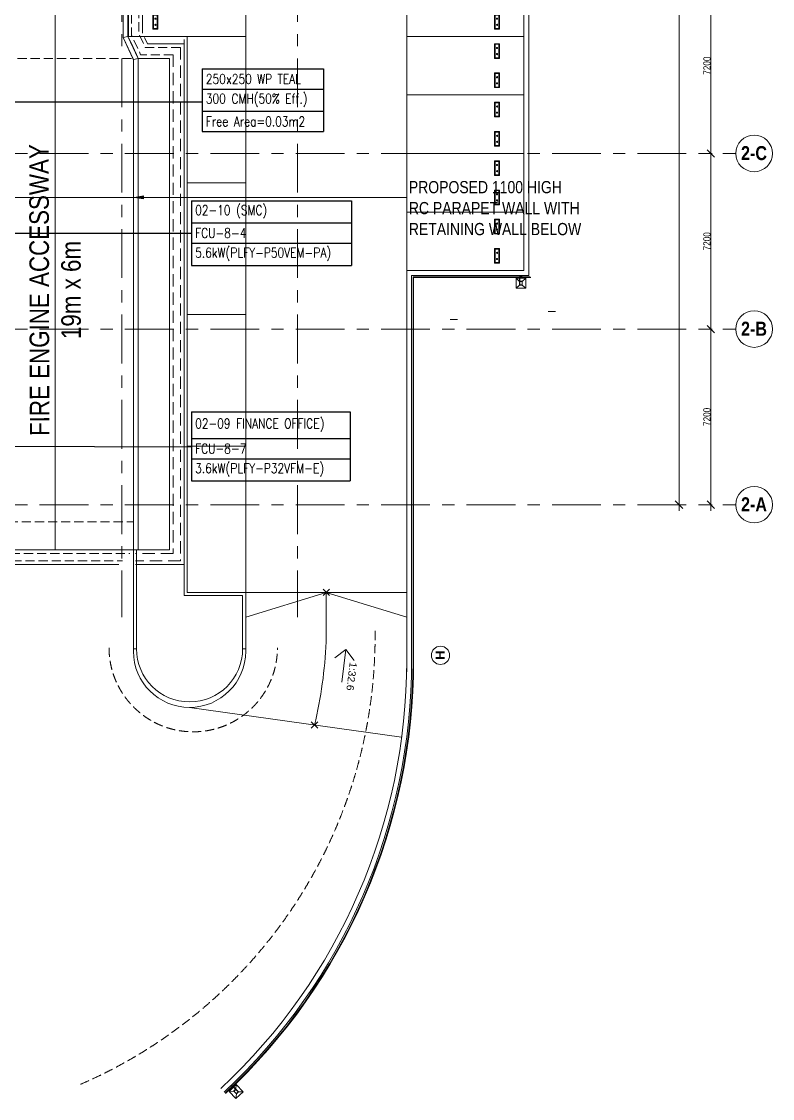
# Model space of a CAD drawing. Header units: millimetres. Extents: x 50620 to 404449, y -131543 to 97.
# Drawn here: x 373676 to 404449, y -131543 to -87389 of the extents above; entities that cross this region are included whole.
import ezdxf

# ---------------------------------------------------------------- set-up
doc = ezdxf.new("R2010")
doc.units = ezdxf.units.MM
for name, pattern in [('DASHED', [0.75, 0.5, -0.25]), ('IDA - Grid Line', [3500, 2000, -500, 500, -500]), ('IDA - Hidden 065', [537.5, 375, -162.5]), ('IDA - Hidden 2-1', [750, 500, -250])]:
    doc.linetypes.add(name, pattern=pattern)
doc.layers.get('Defpoints').update_dxf_attribs({"color": 130})
for name, color, linetype, lineweight in [('1599_DB_A_BLK2_HQ_R21-2ND STOREY 20230517--$0$S-_COLN----_E', 8, 'Continuous', 9), ('_CATCHMENT_DRAIN', 8, 'Continuous', 0), ('A-_ANOT----_A-1', 8, 'Continuous', 0), ('A-_ANOT----_D', 8, 'Continuous', 9), ('A-_ANOTTEXT_T', 8, 'Continuous', 0), ('A-_DETA----_E-1', 8, 'Continuous', 9), ('A-_DETA----_E-10', 8, 'IDA - Hidden 065', 9), ('A-_DETA----_E-2', 8, 'IDA - Hidden 065', 9), ('A-_FLOR----_E', 8, 'Continuous', 9), ('A-_HANR----_E', 8, 'Continuous', 9), ('A-_HANR----_E3', 8, 'Continuous', 9), ('A-_WALL----_E', 8, 'Continuous', 9), ('A-DETL-____-OTLN-1', 8, 'Continuous', 9), ('A-DETL-____-OTLN-6', 8, 'IDA - Hidden 2-1', 9), ('A-FLOR-____-OTLN-4', 8, 'Continuous', 9), ('C-_CPRK----_E', 8, 'Continuous', 9), ('C-PRKG-____-OTLN', 8, 'Continuous', 0), ('C-PRKG-____-OTLN-1', 8, 'Continuous', 0), ('G-____-____-DIMS', 7, 'Continuous', 9), ('M-_ARCHI', 8, 'Continuous', 5), ('M_ACMV_ANNOTATION', 7, 'Continuous', 20), ('Retaining Walls', 8, 'Continuous', 5), ('S-_ANOTGRID_E', 8, 'Continuous', 5)]:
    doc.layers.add(name, color=color, linetype=linetype, lineweight=lineweight)
doc.layers.add('C-PRKG-____-OTLN-2', color=7, linetype='Continuous', lineweight=0, true_color=0x999999)
doc.layers.add('S-_ANOTGRID_E-1', color=9, linetype='IDA - Grid Line', lineweight=5, true_color=0x808080)
doc.styles.add('Arial', font='arial.ttf', dxfattribs={"width": 0.8, "height": 300})
doc.styles.add('Arial Narrow', font='ARIALN.TTF', dxfattribs={"height": 100})
doc.styles.add('Arial Narrow_2', font='ARIALN.TTF', dxfattribs={"height": 90})
doc.styles.add('Arial Narrow_B', font='ARIALNB.TTF', dxfattribs={"height": 150})
doc.styles.add('Arial_3', font='arial.ttf', dxfattribs={"height": 500})
doc.styles.add('Arial_B', font='arialbd.ttf', dxfattribs={"height": 7})
doc.styles.add('SIMPLEX', font='simplex.shx', dxfattribs={"width": 0.8})
doc.styles.get("Standard").update_dxf_attribs({"font": 'arial.ttf'})
doc.dimstyles.new('IDA_-_Arial_-_2_5mm_-_Black_-_Diagonal', dxfattribs={"dimscale": 304.8, "dimtxt": 300, "dimasz": 1, "dimexe": 0.82021, "dimexo": 0.410105, "dimgap": 0, "dimtad": 1, "dimdec": 0, "dimzin": 0, "dimdsep": 46, "dimtxsty": 'Arial', "dimblk1": 'OBLIQUE', "dimblk2": 'OBLIQUE', "dimsah": 1, "dimcen": 0.09, "dimdle": 0.82021, "dimadec": 6, "dimazin": 0, "dimtfac": 1, "dimtdec": 0, "dimtmove": 0, "dimatfit": 2, "dimfxl": 1, "dimtvp": 1, "dimtolj": 1, "dimtzin": 0, "dimarcsym": 2})
doc.dimstyles.get("Standard").update_dxf_attribs({"dimtxt": 200, "dimasz": 150, "dimexe": 0.18, "dimexo": 0.0625, "dimgap": 10, "dimtad": 1, "dimtih": 1, "dimtoh": 1, "dimdec": 0, "dimzin": 0, "dimdsep": 46, "dimtxsty": 'Standard', "dimcen": 0.09, "dimclrd": 256, "dimclre": 256, "dimclrt": 256, "dimadec": 0, "dimazin": 0, "dimtfac": 1, "dimtdec": 0, "dimtofl": 0, "dimtmove": 0, "dimatfit": 3, "dimfxl": 1, "dimtolj": 1, "dimtzin": 0, "dimarcsym": 1})

# ---------------------------------------------------------------- blocks, each defined once
blk = doc.blocks.new('*T69')
at = {"layer": 'M_ACMV_ANNOTATION', "color": 0, "linetype": 'ByBlock', "lineweight": -2, "transparency": 16777216}
for p, q in [((0, 0), (6560, 0)), ((0, 0), (0, -2652)), ((6560, 0), (6560, -2652)), ((0, -910), (6560, -910)), ((0, -1743), (6560, -1743)), ((0, -2652), (6560, -2652))]:
    blk.add_line(p, q, dxfattribs=at)
at = {"layer": 'M_ACMV_ANNOTATION', "transparency": 16777216, "char_height": 400, "width": 6260, "attachment_point": 4, "style": 'SIMPLEX'}
for s, insert in [('02-10 (SMC)', (150, -455)), ('{\\Fsimplex|c0;FCU-8-4}', (150, -1326)), ('{\\Fsimplex|c0;5.6kW(PLFY-P50VEM-PA)}', (150, -2198))]:
    blk.add_mtext(s, dxfattribs=dict(at, insert=insert))
blk = doc.blocks.new('*T71')
at = {"layer": 'M_ACMV_ANNOTATION', "color": 0, "linetype": 'ByBlock', "lineweight": -2, "transparency": 16777216}
for p, q in [((0, 0), (4970, 0)), ((0, 0), (0, -2576)), ((4970, 0), (4970, -2576)), ((0, -833), (4970, -833)), ((0, -1743), (4970, -1743)), ((0, -2576), (4970, -2576))]:
    blk.add_line(p, q, dxfattribs=at)
at = {"layer": 'M_ACMV_ANNOTATION', "transparency": 16777216, "char_height": 400, "width": 4669.82, "attachment_point": 4, "style": 'SIMPLEX'}
for s, insert in [('{\\Fsimplex|c0;250x250 WP TEAL}', (150, -417)), ('{\\Fsimplex|c0;300 CMH(50% Eff.)}', (150, -1288)), ('{\\Fsimplex|c0;Free Area=0.03m2}', (150, -2160))]:
    blk.add_mtext(s, dxfattribs=dict(at, insert=insert))
blk = doc.blocks.new('*T87')
at = {"layer": 'M_ACMV_ANNOTATION', "color": 0, "linetype": 'ByBlock', "lineweight": -2, "transparency": 16777216}
for p, q in [((0, 0), (6495, 0)), ((0, 0), (0, -2836)), ((6495, 0), (6495, -2836)), ((0, -1093), (6495, -1093)), ((0, -1926), (6495, -1926)), ((0, -2836), (6495, -2836))]:
    blk.add_line(p, q, dxfattribs=at)
at = {"layer": 'M_ACMV_ANNOTATION', "transparency": 16777216, "char_height": 400, "width": 6194.97, "attachment_point": 4, "style": 'SIMPLEX'}
for s, insert in [('02-09 FINANCE OFFICE)', (150, -546)), ('{\\Fsimplex|c0;FCU-8-7}', (150, -1510)), ('{\\Fsimplex|c0;3.6kW(PLFY-P32VFM-E)}', (150, -2381))]:
    blk.add_mtext(s, dxfattribs=dict(at, insert=insert))
blk = doc.blocks.new('Grid - 3_0mm Dia-3628821-BLK 2 2ND STOREY PLAN')
at = {"layer": 'S-_ANOTGRID_E'}
blk.add_circle((0, 0), 3, dxfattribs=at)
blk = doc.blocks.new('_Oblique')
at = {"color": 0, "linetype": 'ByBlock', "lineweight": -2}
blk.add_line((-0.5, -0.5), (0.5, 0.5), dxfattribs=at)
blk = doc.blocks.new('*D444')
at = {"layer": 'A-_ANOT----_D', "color": 0, "lineweight": -2, "transparency": 16777216}
for p, q in [((16933, -57350), (16933, -65050)), ((16985, -57600), (16683, -57600)), ((16985, -64800), (16683, -64800))]:
    blk.add_line(p, q, dxfattribs=at)
at = {"layer": 'Defpoints', "color": 0, "transparency": 16777216}
for p in [(17110, -57600), (16933, -64800), (17110, -64800)]:
    blk.add_point(p, dxfattribs=at)
at = {"layer": 'A-_ANOT----_D', "color": 0, "lineweight": -2, "transparency": 16777216, "xscale": 304.8, "yscale": 304.8, "zscale": 304.8}
for p, rotation in [((16933, -57600), 90.00001134780761), ((16933, -64800), 270.0000113478076)]:
    blk.add_blockref('_Oblique', p, dxfattribs=dict(at, rotation=rotation))
at = {"layer": 'A-_ANOT----_D', "color": 0, "lineweight": 5, "transparency": 16777216, "insert": (16780, -61200), "char_height": 300, "width": 1900.66, "attachment_point": 5, "rotation": 90, "style": 'Arial'}
blk.add_mtext('\\A1;7200', dxfattribs=at)
blk = doc.blocks.new('*D445')
at = {"layer": 'A-_ANOT----_D', "color": 0, "lineweight": -2, "transparency": 16777216}
for p, q in [((16985, -64800), (16683, -64800)), ((16933, -64550), (16933, -72250)), ((16985, -72000), (16683, -72000))]:
    blk.add_line(p, q, dxfattribs=at)
at = {"layer": 'Defpoints', "color": 0, "transparency": 16777216}
for p in [(17110, -64800), (16933, -72000), (17110, -72000)]:
    blk.add_point(p, dxfattribs=at)
at = {"layer": 'A-_ANOT----_D', "color": 0, "lineweight": -2, "transparency": 16777216, "xscale": 304.8, "yscale": 304.8, "zscale": 304.8}
for p, rotation in [((16933, -64800), 90.00001134780761), ((16933, -72000), 270.0000113478076)]:
    blk.add_blockref('_Oblique', p, dxfattribs=dict(at, rotation=rotation))
at = {"layer": 'A-_ANOT----_D', "color": 0, "lineweight": 5, "transparency": 16777216, "insert": (16780, -68400), "char_height": 300, "width": 1900.66, "attachment_point": 5, "rotation": 90, "style": 'Arial'}
blk.add_mtext('\\A1;7200', dxfattribs=at)
blk = doc.blocks.new('*D446')
at = {"layer": 'A-_ANOT----_D', "color": 0, "lineweight": -2, "transparency": 16777216}
for p, q in [((16933, -71750), (16933, -79450)), ((16985, -72000), (16683, -72000)), ((16985, -79200), (16683, -79200))]:
    blk.add_line(p, q, dxfattribs=at)
at = {"layer": 'Defpoints', "color": 0, "transparency": 16777216}
for p in [(17110, -72000), (16933, -79200), (17110, -79200)]:
    blk.add_point(p, dxfattribs=at)
at = {"layer": 'A-_ANOT----_D', "color": 0, "lineweight": -2, "transparency": 16777216, "xscale": 304.8, "yscale": 304.8, "zscale": 304.8}
for p, rotation in [((16933, -72000), 90.00001134780761), ((16933, -79200), 270.0000113478076)]:
    blk.add_blockref('_Oblique', p, dxfattribs=dict(at, rotation=rotation))
at = {"layer": 'A-_ANOT----_D', "color": 0, "lineweight": 5, "transparency": 16777216, "insert": (16780, -75600), "char_height": 300, "width": 1900.66, "attachment_point": 5, "rotation": 90, "style": 'Arial'}
blk.add_mtext('\\A1;7200', dxfattribs=at)
blk = doc.blocks.new('*D447')
at = {"layer": 'A-_ANOT----_D', "color": 0, "lineweight": -2, "transparency": 16777216}
for p, q in [((15685, 0), (15383, 0)), ((15633, 250), (15633, -79450)), ((15685, -79200), (15383, -79200))]:
    blk.add_line(p, q, dxfattribs=at)
at = {"layer": 'Defpoints', "color": 0, "transparency": 16777216}
for p in [(15810, 0), (15633, -79200), (15810, -79200)]:
    blk.add_point(p, dxfattribs=at)
at = {"layer": 'A-_ANOT----_D', "color": 0, "lineweight": -2, "transparency": 16777216, "xscale": 304.8, "yscale": 304.8, "zscale": 304.8}
for p, rotation in [((15633, 0), 90.00001134780761), ((15633, -79200), 270.0000113478076)]:
    blk.add_blockref('_Oblique', p, dxfattribs=dict(at, rotation=rotation))
at = {"layer": 'A-_ANOT----_D', "color": 0, "lineweight": 5, "transparency": 16777216, "insert": (15480, -39600), "char_height": 300, "width": 2375.82, "attachment_point": 5, "rotation": 90, "style": 'Arial'}
blk.add_mtext('\\A1;79200', dxfattribs=at)
blk = doc.blocks.new('IDA - Parking Lots - 4800L X 2400W - Non Perforated-V1488-SITE_2ND STOREY PLAN')
at = {"layer": 'C-PRKG-____-OTLN'}
for p, q in [((900, -1000), (300, -1000)), ((300, -1000), (300, -1200)), ((300, -1000), (900, -1000)), ((300, -1000), (325, -1025)), ((300, -1200), (300, -1000)), ((325, -1175), (300, -1200)), ((300, -1200), (900, -1200)), ((900, -1200), (300, -1200)), ((875, -1025), (325, -1025)), ((325, -1025), (325, -1175)), ((325, -1175), (875, -1175)), ((900, -1000), (875, -1025)), ((875, -1175), (875, -1025)), ((900, -1200), (875, -1175)), ((900, -1200), (900, -1000)), ((900, -1000), (900, -1200)), ((1500, -1000), (2100, -1000)), ((1500, -1000), (1525, -1025)), ((1500, -1200), (1500, -1000)), ((2100, -1000), (1500, -1000)), ((1500, -1000), (1500, -1200)), ((1500, -1200), (1525, -1175)), ((2100, -1200), (1500, -1200)), ((1500, -1200), (2100, -1200)), ((2075, -1025), (1525, -1025)), ((1525, -1025), (1525, -1175)), ((1525, -1175), (2075, -1175)), ((2100, -1000), (2075, -1025)), ((2075, -1175), (2075, -1025)), ((2075, -1175), (2100, -1200)), ((2100, -1000), (2100, -1200)), ((2100, -1200), (2100, -1000))]:
    blk.add_line(p, q, dxfattribs=at)
for centre in [(475, -1100), (725, -1100), (1675, -1100), (1925, -1100)]:
    blk.add_circle(centre, 25, dxfattribs=at)
at = {"layer": 'C-PRKG-____-OTLN-1'}
for p, q in [((2400, 0), (0, 0)), ((0, 0), (0, -4800)), ((0, -4800), (0, 0)), ((0, 0), (2400, 0)), ((2400, -4800), (2400, 0)), ((2400, 0), (2400, -4800)), ((300, -1200), (300, -1000)), ((300, -1000), (900, -1000)), ((900, -1200), (300, -1200)), ((900, -1000), (900, -1200)), ((1500, -1200), (1500, -1000)), ((1500, -1000), (2100, -1000)), ((2100, -1200), (1500, -1200)), ((2100, -1000), (2100, -1200)), ((0, -4800), (2400, -4800)), ((2400, -4800), (0, -4800))]:
    blk.add_line(p, q, dxfattribs=at)
blk = doc.blocks.new('IDA - Parking Lots - 4800L X 2400W - Non Perforated-V1481-SITE_2ND STOREY PLAN')
at = {"layer": 'C-PRKG-____-OTLN'}
for p, q in [((900, -1000), (300, -1000)), ((300, -1000), (300, -1200)), ((300, -1000), (900, -1000)), ((300, -1000), (325, -1025)), ((300, -1200), (300, -1000)), ((325, -1175), (300, -1200)), ((300, -1200), (900, -1200)), ((900, -1200), (300, -1200)), ((875, -1025), (325, -1025)), ((325, -1025), (325, -1175)), ((325, -1175), (875, -1175)), ((900, -1000), (875, -1025)), ((875, -1175), (875, -1025)), ((900, -1200), (875, -1175)), ((900, -1200), (900, -1000)), ((900, -1000), (900, -1200)), ((1500, -1000), (2100, -1000)), ((1500, -1000), (1525, -1025)), ((1500, -1200), (1500, -1000)), ((2100, -1000), (1500, -1000)), ((1500, -1000), (1500, -1200)), ((1500, -1200), (1525, -1175)), ((2100, -1200), (1500, -1200)), ((1500, -1200), (2100, -1200)), ((2075, -1025), (1525, -1025)), ((1525, -1025), (1525, -1175)), ((1525, -1175), (2075, -1175)), ((2100, -1000), (2075, -1025)), ((2075, -1175), (2075, -1025)), ((2075, -1175), (2100, -1200)), ((2100, -1000), (2100, -1200)), ((2100, -1200), (2100, -1000))]:
    blk.add_line(p, q, dxfattribs=at)
for centre in [(475, -1100), (725, -1100), (1675, -1100), (1925, -1100)]:
    blk.add_circle(centre, 25, dxfattribs=at)
at = {"layer": 'C-PRKG-____-OTLN-1'}
for p, q in [((2400, 0), (0, 0)), ((0, 0), (0, -4800)), ((0, -4800), (0, 0)), ((0, 0), (2400, 0)), ((2400, -4800), (2400, 0)), ((2400, 0), (2400, -4800)), ((300, -1200), (300, -1000)), ((300, -1000), (900, -1000)), ((900, -1200), (300, -1200)), ((900, -1000), (900, -1200)), ((1500, -1200), (1500, -1000)), ((1500, -1000), (2100, -1000)), ((2100, -1200), (1500, -1200)), ((2100, -1000), (2100, -1200)), ((0, -4800), (2400, -4800)), ((2400, -4800), (0, -4800))]:
    blk.add_line(p, q, dxfattribs=at)
blk = doc.blocks.new('IDA - Parking Lots - 4800L X 2400W - Non Perforated-5072218-SITE_2ND STOREY PLAN')
at = {"layer": 'C-PRKG-____-OTLN'}
for p, q in [((0, 0), (0, -4800)), ((900, -1000), (300, -1000)), ((300, -1000), (300, -1200)), ((300, -1000), (900, -1000)), ((300, -1000), (325, -1025)), ((300, -1200), (300, -1000)), ((325, -1175), (300, -1200)), ((300, -1200), (900, -1200)), ((900, -1200), (300, -1200)), ((875, -1025), (325, -1025)), ((325, -1025), (325, -1175)), ((325, -1175), (875, -1175)), ((900, -1000), (875, -1025)), ((875, -1175), (875, -1025)), ((900, -1200), (875, -1175)), ((900, -1200), (900, -1000)), ((900, -1000), (900, -1200)), ((1500, -1000), (2100, -1000)), ((1500, -1000), (1525, -1025)), ((1500, -1200), (1500, -1000)), ((2100, -1000), (1500, -1000)), ((1500, -1000), (1500, -1200)), ((1500, -1200), (1525, -1175)), ((2100, -1200), (1500, -1200)), ((1500, -1200), (2100, -1200)), ((2075, -1025), (1525, -1025)), ((1525, -1025), (1525, -1175)), ((1525, -1175), (2075, -1175)), ((2100, -1000), (2075, -1025)), ((2075, -1175), (2075, -1025)), ((2075, -1175), (2100, -1200)), ((2100, -1000), (2100, -1200)), ((2100, -1200), (2100, -1000)), ((0, -4800), (2400, -4800))]:
    blk.add_line(p, q, dxfattribs=at)
for centre in [(475, -1100), (725, -1100), (1675, -1100), (1925, -1100)]:
    blk.add_circle(centre, 25, dxfattribs=at)
at = {"layer": 'C-PRKG-____-OTLN-1'}
for p, q in [((0, -4800), (0, 0)), ((0, 0), (2400, 0)), ((2400, 0), (2400, -4800)), ((300, -1200), (300, -1000)), ((300, -1000), (900, -1000)), ((900, -1200), (300, -1200)), ((900, -1000), (900, -1200)), ((1500, -1200), (1500, -1000)), ((1500, -1000), (2100, -1000)), ((2100, -1200), (1500, -1200)), ((2100, -1000), (2100, -1200))]:
    blk.add_line(p, q, dxfattribs=at)
at = {"layer": 'C-PRKG-____-OTLN-2'}
for p, q in [((2400, 0), (0, 0)), ((2400, -4800), (2400, 0)), ((2400, -4800), (0, -4800))]:
    blk.add_line(p, q, dxfattribs=at)
blk = doc.blocks.new('Railing - Amco Barrier - Post-8651104-SITE_2ND STOREY PLAN')
at = {"color": 251, "true_color": 0x636466}
for p, q in [((-75, 55), (-200, 200)), ((-75, 55), (75, 55)), ((75, 55), (200, 200)), ((-75, -55), (-200, -200)), ((75, -55), (200, -200))]:
    blk.add_line(p, q, dxfattribs=at)
blk.add_lwpolyline([(-200, -200), (-200, 200), (200, 200), (200, -200)], close=True, dxfattribs=at)
at = {"layer": 'A-_HANR----_E'}
for p, q in [((-61, 55), (-75, 55)), ((-75, 55), (-75, -55)), ((-71, -51), (-71, 51)), ((-71, 51), (-61, 51)), ((-61, 51), (-61, 55)), ((75, 55), (61, 55)), ((61, 55), (61, 51)), ((61, 51), (71, 51)), ((71, 6), (66, 6)), ((66, 5), (66, 6)), ((66, 6), (66, 5)), ((71, 6), (66, 6)), ((66, -6), (66, 6)), ((66, 6), (66, 5)), ((71, 51), (71, -51)), ((75, -55), (75, 55)), ((79, 6), (75, 6)), ((79, 6), (75, 6)), ((94, 55), (79, 55)), ((79, 55), (79, -55)), ((84, -51), (84, 51)), ((84, 51), (94, 51)), ((89, 6), (84, 6)), ((89, 6), (84, 6)), ((89, 5), (89, 6)), ((89, 6), (89, 5)), ((89, 5), (89, 6)), ((89, 6), (89, -6)), ((94, 51), (94, 55)), ((229, 55), (215, 55)), ((215, 55), (215, 51)), ((215, 51), (225, 51)), ((225, 51), (225, -51)), ((229, -55), (229, 55)), ((235, 6), (229, 6)), ((-75, -55), (75, -55)), ((71, -51), (-71, -51)), ((66, -6), (66, -5)), ((66, -5), (66, -6)), ((66, -5), (66, -6)), ((66, -6), (71, -6)), ((66, -6), (71, -6)), ((75, -6), (79, -6)), ((75, -6), (79, -6)), ((79, -55), (229, -55)), ((84, -6), (89, -6)), ((84, -6), (89, -6)), ((225, -51), (84, -51)), ((89, -6), (89, -5)), ((89, -5), (89, -6)), ((89, -6), (89, -5)), ((229, -6), (235, -6))]:
    blk.add_line(p, q, dxfattribs=at)
at = {"layer": 'Defpoints'}
for p, q in [((235, -55), (235, 55)), ((236, -55), (236, 55)), ((262, -55), (262, 55)), ((319, -55), (319, 55))]:
    blk.add_line(p, q, dxfattribs=at)
blk = doc.blocks.new('IDA - Parking Lots - 6000L X 2400W - Non Perforated-9109678-SITE_2ND STOREY PLAN')
at = {"layer": 'C-_CPRK----_E'}
for p, q in [((2400, 6000), (0, 6000)), ((0, 6000), (0, 0)), ((0, 0), (2400, 0))]:
    blk.add_line(p, q, dxfattribs=at)
blk = doc.blocks.new('IDA - Parking Lots - 5400L X 2400W - Non Perforated-9109718-SITE_2ND STOREY PLAN')
at = {"layer": 'C-_CPRK----_E'}
for p, q in [((2400, 5400), (0, 5400)), ((0, 5400), (0, 0)), ((0, 0), (2400, 0))]:
    blk.add_line(p, q, dxfattribs=at)
blk = doc.blocks.new('IDA - Parking Lots - 6000L X 2400W - Non Perforated-V242-SITE_2ND STOREY PLAN')
at = {"layer": 'C-_CPRK----_E'}
for p, q in [((2400, 6000), (0, 6000)), ((0, 6000), (0, 0))]:
    blk.add_line(p, q, dxfattribs=at)
blk = doc.blocks.new('ARCHI 2ND_2024 09 11')
at = {"layer": 'A-_ANOTTEXT_T', "lineweight": 5}
blk.add_hatch(color=8, dxfattribs=at).paths.add_polyline_path([(-6683.9, -66600.7), (-6308.9, -66666.8), (-6308.9, -66534.6)])
at = {"color": 8, "linetype": 'ByBlock', "lineweight": 5}
for p, q in [((10265.2, -71273.9), (10565.2, -71273.9)), ((6250.6, -71610.2), (6550.6, -71610.2))]:
    blk.add_line(p, q, dxfattribs=at)
at = {"color": 8, "lineweight": 5}
for p, q in [((1045, -82670), (1305, -82930)), ((1045, -82930), (1305, -82670)), ((-4425, -87512.5), (4266.1, -88737.3)), ((-4425, -87512.5), (4266.1, -88737.3)), ((564.6, -88104), (824.6, -88364)), ((564.6, -88364), (824.6, -88104))]:
    blk.add_line(p, q, dxfattribs=at)
at = {"color": 251, "lineweight": 5, "true_color": 0x636466}
for p, q in [((-2609.5, -103246.6), (-2800.6, -103257.1)), ((-2505.4, -103354.6), (-2609.5, -103246.6)), ((-2530.2, -103170.3), (-2512.5, -102979.6)), ((-2426.2, -103278.3), (-2235, -103267.8)), ((-2505.4, -103354.6), (-2523.2, -103545.2))]:
    blk.add_line(p, q, dxfattribs=at)
blk.add_lwpolyline([(-2235, -103267.8), (-2523.2, -103545.2), (-2800.6, -103257.1), (-2512.5, -102979.6)], close=True, dxfattribs=at)
at = {"layer": '1599_DB_A_BLK2_HQ_R21-2ND STOREY 20230517--$0$S-_COLN----_E', "color": 8, "lineweight": 5}
for p, q in [((-9937.5, -50150), (-9937.5, -81050)), ((-7150, -60044.8), (-7150, -50650)), ((-6950, -50650), (-6950, -60000)), ((-7150, -60044.8), (-6950, -60000)), ((-6725, -60944.8), (-7150, -60044.8)), ((-6950, -60000), (-6525, -60900)), ((-6525, -60900), (-6725, -60944.8)), ((-6525, -60900), (-6525, -81050)), ((-6725, -81050), (-6725, -60944.8)), ((-12725, -81050), (-6725, -81050)), ((-6525, -81050), (-6725, -81050))]:
    blk.add_line(p, q, dxfattribs=at)
at = {"layer": '_CATCHMENT_DRAIN', "color": 8, "lineweight": 5}
for points in [[(-6267.4, -60040.5), (-6144.8, -60300), (-4652.4, -60300)], [(-6867.4, -60175), (-6525, -60900), (-5252.4, -60900)], [(-4652.4, -60300), (-4652.4, -81650), (-6642.4, -81650)], [(-5252.4, -60900), (-5252.4, -60900), (-5252.4, -81050), (-6642.4, -81050)]]:
    blk.add_lwpolyline(points, dxfattribs=at)
at = {"layer": 'A-_ANOT----_A-1', "color": 8, "lineweight": 5}
blk.add_circle((5857.7, -85377.4), 375, dxfattribs=at)
at = {"layer": 'A-_ANOT----_D', "color": 8, "lineweight": 5}
blk.add_line((-9937.5, -64180.1), (-9937.5, -61930.1), dxfattribs=at)
at = {"layer": 'A-_ANOTTEXT_T', "color": 8, "lineweight": 5}
for p, q in [((-12845.7, -66600.7), (4475, -66600.7)), ((-6308.9, -66534.6), (-6683.9, -66600.7)), ((-6683.9, -66600.7), (-6308.9, -66666.8)), ((-6308.9, -66666.8), (-6308.9, -66534.6))]:
    blk.add_line(p, q, dxfattribs=at)
at = {"layer": 'A-_DETA----_E-1', "lineweight": 5}
blk.add_line((-9937.5, -50150), (-9937.5, -81050), dxfattribs=at)
at = {"layer": 'A-_DETA----_E-1', "color": 8, "lineweight": 5, "flags": 128}
for points in [[(-6950, -60000), (-6950, -42800), (-6350, -42800), (-6350, -59865.5)], [(-12725, -83600), (-12725, -81050), (-6725, -81050)], [(-12125, -83600), (-12125, -81650), (-7325, -81650)]]:
    blk.add_lwpolyline(points, dxfattribs=at)
at = {"layer": 'A-_DETA----_E-10', "lineweight": 5, "flags": 128}
blk.add_lwpolyline([(-12725, -60900), (-12725, -79900), (-6725, -79900), (-6725, -60900)], close=True, dxfattribs=at)
at = {"layer": 'A-_DETA----_E-10', "lineweight": 5}
for centre, radius, start, end in [((-16822.3, -84602.6), 20000.2, 293.36789, 0.97565), ((-4275, -85062.5), 3450, 180, 0)]:
    blk.add_arc(centre, radius, start, end, dxfattribs=at)
at = {"layer": 'A-_DETA----_E-2', "color": 8, "lineweight": 5}
blk.add_line((-6525, -60900), (-6950, -60000), dxfattribs=at)
at = {"layer": 'A-_DETA----_E-2', "color": 8, "lineweight": 5, "flags": 128}
for points in [[(-5102.4, -60750), (-6429.9, -60750), (-6800, -59966.4), (-6800, -42950)], [(-4802.4, -60450), (-6239.8, -60450), (-6500, -59899.1), (-6500, -42950)], [(-12575, -83600), (-12575, -81200), (-6875, -81200)], [(-12275, -83600), (-12275, -81500), (-7175, -81500)]]:
    blk.add_lwpolyline(points, dxfattribs=at)
at = {"layer": 'A-_FLOR----_E', "color": 8, "lineweight": 5}
for p, q in [((9275, -69600), (9275, -9600)), ((-6950, -19200), (-6950, -60000)), ((-6950, -60000), (-4525, -60000)), ((-2125, -79025), (-2125, -69600)), ((4475, -82800), (4475, -69600)), ((4475, -69600), (9275, -69600)), ((4475, -69700), (4475, -82800)), ((-6725, -81050), (-12725, -81050)), ((4475, -84825), (4475, -82800)), ((4475, -82800), (4475, -84825)), ((4475, -85600), (4475, -84825)), ((4475, -84825), (4475, -85700))]:
    blk.add_line(p, q, dxfattribs=at)
at = {"layer": 'A-_FLOR----_E', "lineweight": 5}
for p, q in [((-12725, -81050), (-7150, -81050)), ((-7150, -81050), (-6950, -81050)), ((-6950, -81050), (-6725, -81050))]:
    blk.add_line(p, q, dxfattribs=at)
at = {"layer": 'A-_FLOR----_E', "color": 8, "lineweight": 5}
for centre, start in [((-19525, -85600), 313.05601), ((-19525, -85700), 358.99026)]:
    blk.add_arc(centre, 24000, start, 0, dxfattribs=at)
at = {"layer": 'A-_HANR----_E', "lineweight": 5}
for p, q in [((-2637.4, -103059), (-2716.6, -103135.3)), ((-2716.6, -103135.3), (-2706.7, -103145.6)), ((-2710.5, -103135.4), (-2637.5, -103065)), ((-2703.6, -103142.6), (-2710.5, -103135.4)), ((-2706.7, -103145.6), (-2703.6, -103142.6)), ((-2684.8, -103097.7), (-2681.3, -103101.3)), ((-2672.7, -103093), (-2676.1, -103089.4)), ((-2637.5, -103065), (-2539.4, -103166.9)), ((-2533.3, -103167), (-2637.4, -103059)), ((-2619.4, -103230), (-2622.5, -103233)), ((-2622.5, -103233), (-2612.6, -103243.3)), ((-2612.5, -103237.2), (-2619.4, -103230)), ((-2612.6, -103243.3), (-2533.3, -103167)), ((-2539.4, -103166.9), (-2612.5, -103237.2)), ((-2530.2, -103170.3), (-2609.5, -103246.6)), ((-2609.5, -103246.6), (-2599.5, -103256.9)), ((-2603.4, -103246.7), (-2530.3, -103176.3)), ((-2596.4, -103253.9), (-2603.4, -103246.7)), ((-2599.5, -103256.9), (-2596.4, -103253.9)), ((-2583.7, -103202.6), (-2575.1, -103194.3)), ((-2583.2, -103202.1), (-2583.7, -103202.6)), ((-2583.7, -103202.6), (-2583.2, -103202.1)), ((-2583.2, -103202.1), (-2583.7, -103202.6)), ((-2583.7, -103202.6), (-2580.3, -103206.2)), ((-2583.7, -103202.6), (-2580.3, -103206.2)), ((-2577.3, -103209.3), (-2574.2, -103212.6)), ((-2577.3, -103209.3), (-2574.2, -103212.6)), ((-2575.1, -103194.3), (-2575.7, -103194.9)), ((-2575.7, -103194.9), (-2575.1, -103194.3)), ((-2575.1, -103194.3), (-2575.7, -103194.9)), ((-2571.6, -103197.9), (-2575.1, -103194.3)), ((-2571.6, -103197.9), (-2575.1, -103194.3)), ((-2571.2, -103215.7), (-2567.7, -103219.3)), ((-2571.2, -103215.7), (-2567.7, -103219.3)), ((-2565.5, -103204.2), (-2568.6, -103201)), ((-2565.5, -103204.2), (-2568.6, -103201)), ((-2559.1, -103210.9), (-2567.7, -103219.3)), ((-2567.1, -103218.7), (-2567.7, -103219.3)), ((-2567.7, -103219.3), (-2567.1, -103218.7)), ((-2567.7, -103219.3), (-2567.1, -103218.7)), ((-2559.1, -103210.9), (-2562.5, -103207.3)), ((-2559.1, -103210.9), (-2562.5, -103207.3)), ((-2559.1, -103210.9), (-2559.6, -103211.5)), ((-2559.6, -103211.5), (-2559.1, -103210.9)), ((-2559.6, -103211.5), (-2559.1, -103210.9)), ((-2530.3, -103176.3), (-2432.3, -103278.2)), ((-2426.2, -103278.3), (-2530.2, -103170.3)), ((-2505.4, -103354.6), (-2426.2, -103278.3)), ((-2432.3, -103278.2), (-2505.3, -103348.5)), ((-2512.2, -103341.3), (-2515.3, -103344.3)), ((-2515.3, -103344.3), (-2505.4, -103354.6)), ((-2505.3, -103348.5), (-2512.2, -103341.3))]:
    blk.add_line(p, q, dxfattribs=at)
at = {"layer": 'A-_HANR----_E3', "color": 8, "lineweight": 5}
for p, q in [((9475, -9400), (9475, -69800)), ((9475, -9400), (9475, -69800)), ((9475, -9400), (9475, -69800)), ((-4525, -60000), (-4525, -82800)), ((-4650, -60125), (-4650, -82925)), ((9475, -69800), (4675, -69800)), ((4675, -69800), (4675, -82800)), ((9475, -69800), (4675, -69800)), ((4675, -69800), (4675, -82800)), ((9475, -69800), (4675, -69800)), ((4675, -69800), (4675, -82800)), ((9531.9, -69856.9), (4731.9, -69856.9)), ((4731.9, -69856.9), (4731.9, -82800)), ((9531.9, -69856.9), (4731.9, -69856.9)), ((4731.9, -69856.9), (4731.9, -82800)), ((9531.9, -69856.9), (4731.9, -69856.9)), ((4731.9, -69856.9), (4731.9, -82800)), ((9558, -69883), (4758, -69883)), ((4758, -69883), (4758, -82800)), ((9558, -69883), (4758, -69883)), ((4758, -69883), (4758, -82800)), ((9558, -69883), (4758, -69883)), ((4758, -69883), (4758, -82800)), ((-6725, -81050), (-6625, -81050)), ((-6725, -85212.5), (-6725, -81050)), ((-6600, -81050), (-6600, -85112.5)), ((-4650, -82925), (-2250, -82925)), ((-4525, -82800), (-2125, -82800)), ((-2250, -82925), (-2250, -85112.5)), ((-2125, -85212.5), (-2125, -82800)), ((4675, -82800), (4675, -85600)), ((4675, -82800), (4675, -85600)), ((4675, -82800), (4675, -85600)), ((4731.9, -82800), (4731.9, -85600)), ((4731.9, -82800), (4731.9, -85600)), ((4731.9, -82800), (4731.9, -85600)), ((4758, -82800), (4758, -85600)), ((4758, -82800), (4758, -85600)), ((4758, -82800), (4758, -85600)), ((-6725, -85112.5), (-6600, -85112.5)), ((-6725, -85112.5), (-6600, -85112.5)), ((-2250, -85112.5), (-2125, -85112.5)), ((-2250, -85112.5), (-2125, -85112.5))]:
    blk.add_line(p, q, dxfattribs=at)
for centre, radius in [((-4425, -85212.5), 2300), ((-4425, -85112.5), 2175)]:
    blk.add_arc(centre, radius, 180, 0, dxfattribs=at)
at = {"layer": 'A-_WALL----_E', "lineweight": 5}
for p, q in [((-7150, -60044.8), (-7150, -50650)), ((-6950, -50650), (-6950, -60000)), ((-6950, -60000), (-7150, -60044.8)), ((-7150, -60044.8), (-6950, -60000)), ((-6746.2, -60900), (-7150, -60044.8)), ((-6950, -60000), (-6525, -60900)), ((-6725, -60944.8), (-6746.2, -60900)), ((-6525, -60900), (-6725, -60944.8)), ((-6725, -60944.8), (-6525, -60900)), ((-6525, -60900), (-6525, -81050)), ((-6725, -81050), (-6725, -60944.8)), ((-6525, -81050), (-6725, -81050))]:
    blk.add_line(p, q, dxfattribs=at)
at = {"layer": 'A-DETL-____-OTLN-1', "color": 8, "lineweight": 5}
for p, q in [((1175, -82800), (-2125, -83812.5)), ((1175, -82800), (4475, -83812.5)), ((1175, -84825), (1175, -82800))]:
    blk.add_line(p, q, dxfattribs=at)
at = {"layer": 'A-DETL-____-OTLN-6', "color": 8, "lineweight": 5}
for points in [[(-4802.4, -60450), (-4802.4, -60450), (-4802.4, -81500), (-6642.4, -81500)], [(-5102.4, -60750), (-5102.4, -60750), (-5102.4, -81200), (-6642.4, -81200.4)]]:
    blk.add_lwpolyline(points, dxfattribs=at)
at = {"layer": 'A-FLOR-____-OTLN-4', "color": 8, "lineweight": 5}
for p in [(-2125, -82800), (-1525, -82800)]:
    blk.add_line(p, (4475, -82800), dxfattribs=at)
blk.add_arc((-17257.4, -83965.8), 18452.4, 346.62601, 357.33117, dxfattribs=at)
at = {"layer": 'Defpoints', "color": 8, "lineweight": 5}
for p, q in [((-2699.5, -102994.4), (-2778.8, -103070.7)), ((-2660.1, -103035.4), (-2739.3, -103111.7)), ((-2642, -103054.2), (-2721.2, -103130.5)), ((-2640.9, -103055.4), (-2720.1, -103131.7))]:
    blk.add_line(p, q, dxfattribs=at)
at = {"layer": 'G-____-____-DIMS', "color": 8, "lineweight": 5}
for p, q in [((1974, -85132.9), (1522.9, -85485.9)), ((1810.4, -86473), (1974, -85132.9)), ((1974, -85132.9), (2326.9, -85584))]:
    blk.add_line(p, q, dxfattribs=at)
at = {"layer": 'Retaining Walls', "color": 8, "linetype": 'DASHED', "lineweight": 5, "ltscale": 500}
blk.add_lwpolyline([(-6950, -50650), (-7150, -50650), (-7150, -51850), (-12925, -51850), (-12925, -52150), (-12725, -52150), (-12725, -52050), (-11925, -52050), (-11925, -53190), (-12725, -53190), (-12725, -52950), (-12925, -52950), (-12925, -72000), (-12725, -72000), (-12725, -53390), (-11725, -53390), (-11725, -52050), (-7150, -52050), (-7150, -60044.8), (-6725, -60944.8), (-6725, -72000), (-6525, -72000), (-6525, -60900), (-6950, -60000)], close=True, dxfattribs=at)
at = {"layer": 'S-_ANOTGRID_E-1', "color": 8, "lineweight": 5}
for p, q in [((-7200, 26594.8), (-7200, -83806.9)), ((0, 26594.8), (0, -83806.9)), ((0, 26594.8), (0, -83806.9)), ((-38572.1, -64800), (17962.1, -64800)), ((-38572.1, -72000), (17962.1, -72000)), ((-38572.1, -79200), (17962.1, -79200))]:
    blk.add_line(p, q, dxfattribs=at)
at = {"color": 8, "lineweight": 5, "xscale": -1, "rotation": 269.9999999996227}
blk.add_blockref('Railing - Amco Barrier - Post-8651104-SITE_2ND STOREY PLAN', (9154, -70119.1), dxfattribs=at)
blk.add_blockref('Railing - Amco Barrier - Post-8651104-SITE_2ND STOREY PLAN', (9154, -70119.1), dxfattribs=at)
at = {"color": 8, "lineweight": 5, "rotation": 133.9172410518694}
blk.add_blockref('Railing - Amco Barrier - Post-8651104-SITE_2ND STOREY PLAN', (-2517.8, -103262.4), dxfattribs=at)
at = {"layer": 'C-_CPRK----_E', "color": 8, "lineweight": 5, "xscale": -1}
for name, p in [('IDA - Parking Lots - 6000L X 2400W - Non Perforated-9109678-SITE_2ND STOREY PLAN', (-2125, -66000)), ('IDA - Parking Lots - 5400L X 2400W - Non Perforated-9109718-SITE_2ND STOREY PLAN', (-2125, -71400)), ('IDA - Parking Lots - 5400L X 2400W - Non Perforated-9109718-SITE_2ND STOREY PLAN', (-2125, -76800)), ('IDA - Parking Lots - 6000L X 2400W - Non Perforated-V242-SITE_2ND STOREY PLAN', (-2125, -82800))]:
    blk.add_blockref(name, p, dxfattribs=at)
at = {"layer": 'C-PRKG-____-OTLN-1', "color": 8, "lineweight": 5, "rotation": 270.0000000000582}
for name, p in [('IDA - Parking Lots - 4800L X 2400W - Non Perforated-V1481-SITE_2ND STOREY PLAN', (9275, -57600)), ('IDA - Parking Lots - 4800L X 2400W - Non Perforated-V1481-SITE_2ND STOREY PLAN', (9275, -60000)), ('IDA - Parking Lots - 4800L X 2400W - Non Perforated-V1481-SITE_2ND STOREY PLAN', (9275, -62400)), ('IDA - Parking Lots - 4800L X 2400W - Non Perforated-V1481-SITE_2ND STOREY PLAN', (9275, -64800)), ('IDA - Parking Lots - 4800L X 2400W - Non Perforated-5072218-SITE_2ND STOREY PLAN', (9275, -67200))]:
    blk.add_blockref(name, p, dxfattribs=at)
at = {"layer": 'C-PRKG-____-OTLN-2', "color": 8, "lineweight": 5, "rotation": 90.0000000000585}
blk.add_blockref('IDA - Parking Lots - 4800L X 2400W - Non Perforated-V1488-SITE_2ND STOREY PLAN', (-6925, -60000), dxfattribs=at)
at = {"layer": 'S-_ANOTGRID_E', "color": 8, "lineweight": 5, "xscale": 249.9999999999999, "yscale": 249.9999999999999, "zscale": 249.9999999999999, "rotation": 270.0000000000575}
for p in [(18712.1, -64800), (18712.1, -72000), (18712.1, -79200)]:
    blk.add_blockref('Grid - 3_0mm Dia-3628821-BLK 2 2ND STOREY PLAN', p, dxfattribs=at)
at = {"layer": 'A-_ANOT----_A-1', "color": 8, "lineweight": 5, "insert": (5657, -85559.5), "char_height": 375, "width": 440.928, "attachment_point": 1, "rotation": 90, "style": 'Arial_B'}
blk.add_mtext('\\fArial|b1|i0|c0|p34|;H', dxfattribs=at)
at = {"layer": 'A-_ANOTTEXT_T', "color": 8, "lineweight": 5, "char_height": 500, "attachment_point": 1, "style": 'Arial Narrow_2'}
for s, insert, width in [('PROPOSED 1100 HIGH ', (4561.8, -65929.8), 7956.748), ('RC PARAPET WALL WITH ', (4561.8, -66789.7), 8898.731), ('RETAINING WALL BELOW', (4561.8, -67649.6), 8758.436)]:
    blk.add_mtext(s, dxfattribs=dict(at, insert=insert, width=width))
at = {"layer": 'A-_DETA----_E-10', "lineweight": 5, "insert": (-10984.4, -70402.6), "char_height": 800, "width": 14403.249, "attachment_point": 2, "rotation": 90.14316, "line_spacing_factor": 0.974696, "style": 'Arial Narrow'}
blk.add_mtext('FIRE ENGINE ACCESSWAY\\P19m x 6m', dxfattribs=at)
at = {"layer": 'S-_ANOTGRID_E', "color": 8, "lineweight": 5, "char_height": 575, "width": 1262.658, "attachment_point": 1, "style": 'Arial Narrow_B'}
for s, insert in [('2-C', (18175.7, -64497.6)), ('2-B', (18175.7, -71697.6)), ('2-A', (18175.7, -78897.6))]:
    blk.add_mtext(s, dxfattribs=dict(at, insert=insert))
at = {"layer": 'A-_ANOT----_D', "color": 8, "lineweight": 5}
for base, p1, p2, override, picture, middle in [((15633.2, -79200), (15809.9, 0), (15809.9, -79200), {"dimpost": '<>', "dimfxl": 79200}, '*D447', (15480, -39600)), ((16933.2, -64800), (17109.9, -57600), (17109.9, -64800), {"dimpost": '<>', "dimfxl": 7200}, '*D444', (16780, -61200)), ((16933.2, -72000), (17109.9, -64800), (17109.9, -72000), {"dimpost": '<>', "dimfxl": 7200}, '*D445', (16780, -68400)), ((16933.2, -79200), (17109.9, -72000), (17109.9, -79200), {"dimpost": '<>', "dimfxl": 7200}, '*D446', (16780, -75600))]:
    dim = blk.add_linear_dim(base=base, p1=p1, p2=p2, angle=90, dimstyle='IDA_-_Arial_-_2_5mm_-_Black_-_Diagonal', override=override, dxfattribs=at)
    dim.commit()
    dim.dimension.update_dxf_attribs({"geometry": picture, "text_midpoint": middle})
at = {"layer": 'G-____-____-DIMS', "color": 8, "lineweight": 5, "insert": (2438.3, -85682.4), "char_height": 300, "width": 799.494, "attachment_point": 1, "rotation": 263.04112, "line_spacing_factor": 0.941778, "style": 'Arial_3', "bg_fill": 3, "box_fill_scale": 1.25, "bg_fill_color": 256, "bg_fill_true_color": 13158600, "bg_fill_transparency": 0}
blk.add_mtext('\\pt300;1:32.6', dxfattribs=at)
at = {"layer": 'A-_HANR----_E3', "color": 8, "lineweight": 5}
for radius, start in [(24200, 313.05449), (24200, 313.05449), (24200, 313.05449), (24256.9, 313.05406), (24256.9, 313.05406), (24256.9, 313.05406), (24283, 313.05387), (24283, 313.05387), (24283, 313.05387)]:
    blk.add_arc((-19525, -85600), radius, start, 0, dxfattribs=at)

msp = doc.modelspace()

# ---------------------------------------------------------------- block references
at = {"layer": 'M-_ARCHI', "lineweight": 5, "extrusion": (0.000419962, 1.0854e-05, 1), "rotation": 359.9999887056363}
msp.add_blockref('ARCHI 2ND_2024 09 11', (384987, -27998, 422), dxfattribs=at)

# ---------------------------------------------------------------- next in the draw order: block references
for name, p in [('*T71', (381082, -89327, -799)), ('*T69', (380642, -94734, -803)), ('*T87', (380642, -103390, -265))]:
    msp.add_blockref(name, p)

# ---------------------------------------------------------------- next in the draw order: leaders
at = {"layer": 'M_ACMV_ANNOTATION'}
for points, override in [([(364445, -88928, -793), (369865, -90685, -796), (381082, -90685, -800)], {"dimasz": 300, "dimtad": 0, "dimfxl": 100, "dimarcsym": 2}), ([(361190, -94950, -796), (369503, -96060, -800), (380642, -96060, -805)], {"dimasz": 300, "dimtad": 0, "dimldrblk": 'DotBlank', "dimfxl": 100, "dimarcsym": 2}), ([(363191, -102866, -259), (369631, -104798, -262), (380642, -104822, -266)], {"dimasz": 300, "dimtad": 0, "dimldrblk": 'DotBlank', "dimfxl": 100, "dimarcsym": 2})]:
    msp.add_leader(points, dimstyle='Standard', override=override, dxfattribs=at)

doc.saveas('drawing.dxf')
